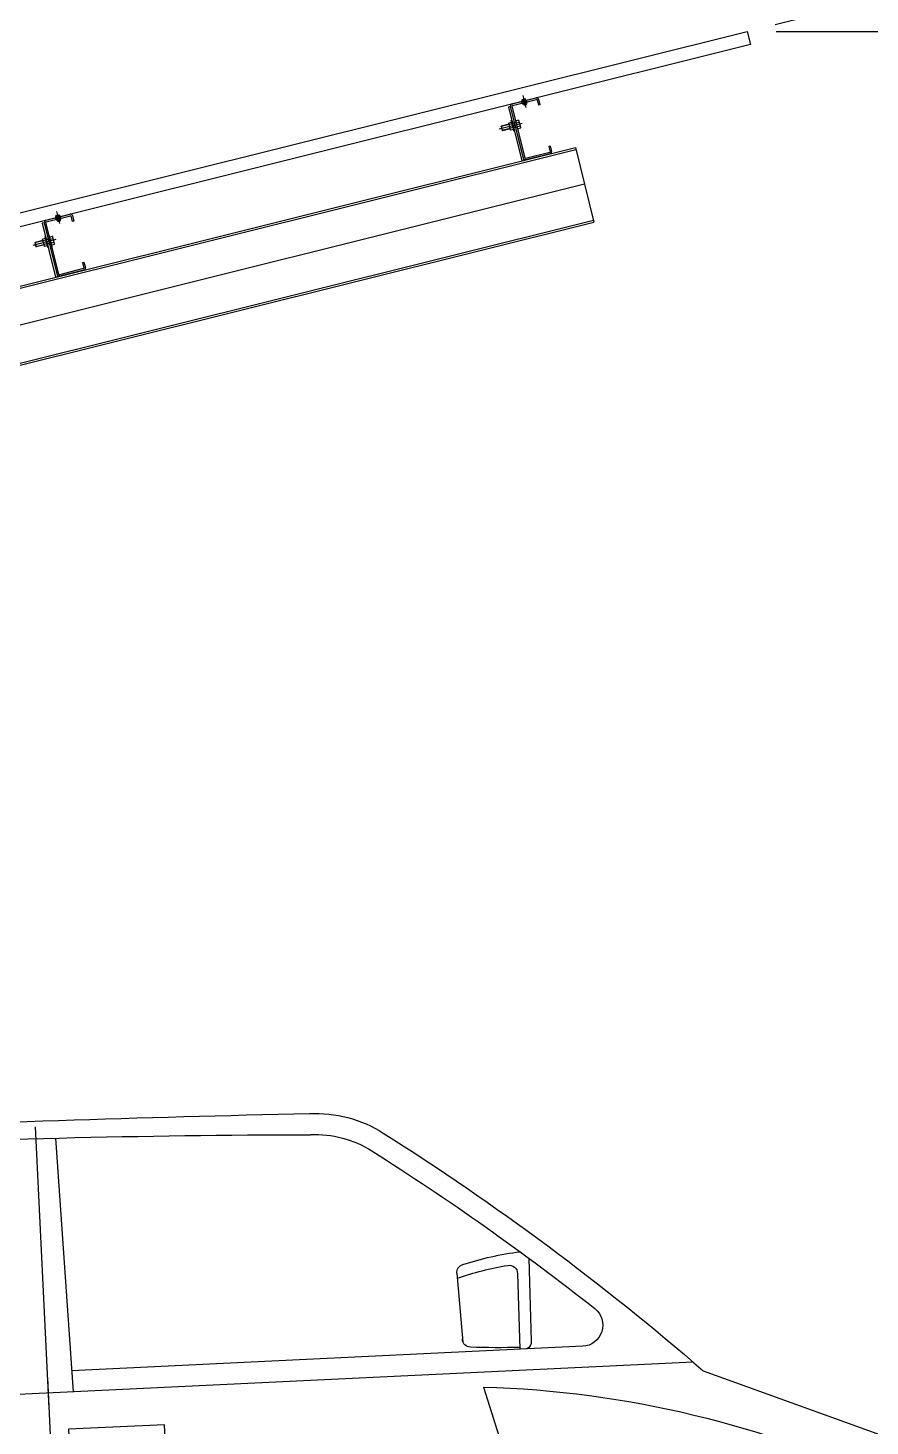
# Model space of a CAD drawing. Header units: millimetres. Extents: x 10297564 to 11610295, y -9287743 to -8409454.
# Drawn here: x 10694441 to 10701510, y -9240458 to -9228722 of the extents above; entities that cross this region are included whole.
import ezdxf

# ---------------------------------------------------------------- set-up
doc = ezdxf.new("R2010")
doc.units = ezdxf.units.MM
doc.header["$LTSCALE"] = 100
doc.linetypes.add('CEN', pattern=[62, 60, -1, 0, -1])
doc.linetypes.add('CEN1', pattern=[22, 15, -3, 1, -3])
for name, color, linetype in [('CEN', 1, 'CEN1'), ('dim', 7, 'Continuous'), ('H형강', 3, 'Continuous'), ('module', 5, 'Continuous'), ('TEXTLINE', 1, 'Continuous'), ('태양광', 255, 'Continuous')]:
    doc.layers.add(name, color=color, linetype=linetype)
doc.styles.add('돋음', font='Dotum.ttf')
doc.dimstyles.new('NDIM-150', dxfattribs={"dimscale": 75, "dimtxt": 3.5, "dimasz": 1, "dimexe": 2, "dimexo": 1, "dimgap": 1, "dimtad": 1, "dimdec": 0, "dimzin": 0, "dimdsep": 46, "dimtxsty": '돋음', "dimblk": 'dotk', "dimcen": 2, "dimdle": 2, "dimclrd": 4, "dimclre": 4, "dimclrt": 7, "dimadec": 0, "dimazin": 0, "dimtfac": 1, "dimtdec": 0, "dimtix": 1, "dimtmove": 2, "dimatfit": 3, "dimldrblk": 'DIMDOT', "dimfxl": 1, "dimtolj": 1, "dimtzin": 0, "dimlwd": -1, "dimlwe": -1, "dimarcsym": 0})

# ---------------------------------------------------------------- blocks, each defined once
blk = doc.blocks.new('A$C2c34d84e')
for p, q in [((1678.3, 2040.5), (1664.3, 1378.9)), ((1729.5, 2072.7), (1729.5, 1340.1)), ((463.1, 1669), (467.4, 1453.3)), ((652.3, 1639.1), (645.6, 1459.6)), ((494.6, 1631.2), (498.5, 1433.9)), ((334.5, 1433.9), (1665.5, 1433.9)), ((1729.5, 1418.4), (1729.5, 278.6)), ((24.1, 1354.8), (-811.4, 1006.6)), ((49.5, 1378.9), (4064.2, 1378.9)), ((597.1, 1340.1), (553.8, 1175.2))]:
    blk.add_line(p, q)
blk.add_lwpolyline([(1431, 1282.3), (1680.9, 1282.3), (1680.9, 1211), (1431, 1211)], close=True)
for centre, radius, start, end in [((2321.8, -45365.5), 47456.1, 88.42278, 91.57722), ((1015.6, 1742.8), 329.9, 90, 125.0592), ((2321.8, -26277.2), 28325, 87.3569, 92.6431), ((4789.7, -3635.4), 6900.2, 125.05919, 133.68098), ((1015.6, 1742.8), 274.9, 90, 125.0592), ((4789.7, -3635.4), 6845.2, 125.05919, 131.00503), ((416.8, 845), 845.2, 74.9609, 85.3279), ((516.6, 1631.6), 22, 83.1865, 181.1427), ((418.9, 814.2), 845.2, 73.9983, 83.1865), ((630.4, 1640), 22, 357.8628, 74.9609), ((334.5, 1488.8), 55, 131.005, 270), ((624.5, 1467.5), 22, 275.0381, 357.8628), ((489.4, 1453.7), 22, 181.1427, 244.3594), ((467.6, 3247), 1808.4, 270.9766, 275.0381), ((794.5, -1285.3), 2632.9, 94.3, 118.3563)]:
    blk.add_arc(centre, radius, start, end)
blk = doc.blocks.new('M12-50L-1')
at = {"layer": 'CEN', "color": 1, "extrusion": (3.14065e-05, -8.8997e-05, 1)}
blk.add_line((10603646.8, -9122705.5, 0), (10603588.9, -9122726.6, 0), dxfattribs=at)
at = {"layer": '태양광', "extrusion": (3.14065e-05, -8.8997e-05, 1)}
for p, q in [((10603613.6, -9122712, 0), (10603593.2, -9122719.4, 0)), ((10603593.2, -9122719.4, 0), (10603593.6, -9122718.5, 0)), ((10603593.2, -9122719.4, 0), (10603596.8, -9122729.4, 0)), ((10603613.4, -9122711.3, 0), (10603593.6, -9122718.5, 0)), ((10603593.6, -9122718.5, 0), (10603597.7, -9122729.8, 0)), ((10603630.5, -9122705.1, 0), (10603621.8, -9122708.2, 0)), ((10603626.3, -9122707.4, 0), (10603622.1, -9122708.9, 0)), ((10603629.9, -9122717.3, 0), (10603625.7, -9122718.9, 0)), ((10603634.6, -9122716.4, 0), (10603625.9, -9122719.5, 0)), ((10603626.7, -9122706.5, 0), (10603626.3, -9122707.4, 0)), ((10603626.3, -9122707.4, 0), (10603629.9, -9122717.3, 0)), ((10603629.9, -9122717.3, 0), (10603630.8, -9122717.7, 0)), ((10603617.2, -9122721.9, 0), (10603596.8, -9122729.4, 0)), ((10603596.8, -9122729.4, 0), (10603597.7, -9122729.8, 0)), ((10603617.5, -9122722.6, 0), (10603597.7, -9122729.8, 0))]:
    blk.add_line(p, q, dxfattribs=at)
at = {"layer": '태양광', "extrusion": (3.14065e-05, -8.8997e-05, 1), "elevation": 1132.1}
for points in [[(10603612.2, -9122708, -0.414214), (10603612.5, -9122707.3), (10603619.1, -9122704.9, -0.414214), (10603619.7, -9122705.2)], [(10603626.2, -9122723.1, -0.414214), (10603625.9, -9122723.7), (10603619.3, -9122726.1, -0.414214), (10603618.7, -9122725.8), (10603612.2, -9122708)], [(10603621.1, -9122709, -0.414214), (10603620.8, -9122709.6), (10603614.2, -9122712, -0.414214), (10603613.5, -9122711.7)], [(10603613.9, -9122712.7, -0.414214), (10603614.2, -9122712)], [(10603624.5, -9122718.4, -0.414214), (10603624.2, -9122719), (10603617.6, -9122721.4, -0.414214), (10603617, -9122721.1)], [(10603620.8, -9122709.6, -0.414214), (10603621.4, -9122709.9)], [(10603624.2, -9122719, -0.414214), (10603624.8, -9122719.3)], [(10603637.7, -9122698.7, 0.414214), (10603637.1, -9122698.4), (10603630.5, -9122700.8, 0.414214), (10603630.2, -9122701.4)], [(10603631.6, -9122705.2, 0.414214), (10603632.2, -9122705.5), (10603638.8, -9122703.1, 0.414214), (10603639.1, -9122702.4)], [(10603632.2, -9122705.5, 0.414214), (10603631.9, -9122706.1)], [(10603635, -9122714.6, 0.414214), (10603635.6, -9122714.9), (10603642.2, -9122712.5, 0.414214), (10603642.5, -9122711.8)], [(10603635.6, -9122714.9, 0.414214), (10603635.3, -9122715.5)], [(10603636.7, -9122719.3, 0.414214), (10603637.4, -9122719.6), (10603643.9, -9122717.2, 0.414214), (10603644.2, -9122716.5), (10603637.7, -9122698.7)], [(10603639.4, -9122703.4, 0.414214), (10603638.8, -9122703.1)], [(10603642.9, -9122712.8, 0.414214), (10603642.2, -9122712.5)], [(10603617.3, -9122722.1, -0.414214), (10603617.6, -9122721.4)]]:
    blk.add_lwpolyline(points, format="xyb", dxfattribs=at)
for points in [[(10603618.8, -9122699.7), (10603629, -9122727.9), (10603628.1, -9122728.3), (10603617.8, -9122700.1)], [(10603627.4, -9122696.6), (10603637.7, -9122724.8), (10603638.6, -9122724.4), (10603628.3, -9122696.2)]]:
    blk.add_lwpolyline(points, close=True, dxfattribs=at)
blk = doc.blocks.new('C-150X50X20X3.2T')
at = {"layer": '태양광', "color": 6, "extrusion": (3.24347e-05, -8.86228e-05, 1)}
for p, q in [((11610742, -9049860.1, -12.4), (11610694.1, -9049728.6, 0)), ((11610697.1, -9049722.2, -12.4), (11610758.1, -9049700, 0)), ((11610745.8, -9049858.8, -12.4), (11610697.9, -9049727.2, 0)), ((11610698.5, -9049725.9, -12.4), (11610759.6, -9049703.7, -12.4)), ((11610760.8, -9049704.3, 0), (11610766, -9049718.4, 0)), ((11610764.6, -9049702.9, 0), (11610769.7, -9049717, 0)), ((11610769.7, -9049717, 0), (11610766, -9049718.4, 0)), ((11610808.1, -9049837.1, -24.9), (11610747, -9049859.4, -24.9)), ((11610809.5, -9049840.9, -24.9), (11610748.4, -9049863.1, -24.9))]:
    blk.add_line(p, q, dxfattribs=at)
at = {"layer": '태양광', "color": 6}
for p, q in [((11610803.6, -9049821.8, -12.4), (11610807.3, -9049820.4, -12.4)), ((11610803.6, -9049821.8, -12.4), (11610808.7, -9049835.9, -12.4)), ((11610807.3, -9049820.4, -12.4), (11610812.5, -9049834.5, -12.4))]:
    blk.add_line(p, q, dxfattribs=at)
at = {"layer": '태양광', "color": 6, "extrusion": (3.24347e-05, -8.86228e-05, 1)}
for centre, radius, start, end in [((11610698.8, -9049726.8, 1166.2), 5, 110, 200), ((11610698.8, -9049726.8, 1166.2), 1, 110, 200), ((11610759.9, -9049704.6, 1166.2), 5, 20, 110), ((11610759.9, -9049704.6, 1166.2), 1, 20, 110), ((11610807.8, -9049836.1, 1153.7), 1, 290, 20), ((11610807.8, -9049836.1, 1153.7), 5, 290, 20), ((11610746.7, -9049858.4, 1153.7), 5, 200, 290), ((11610746.7, -9049858.4, 1153.7), 1, 200, 290)]:
    blk.add_arc(centre, radius, start, end, dxfattribs=at)
blk = doc.blocks.new('dotk')
blk.add_line((-3, 0), (3, 0))
at = {"const_width": 0.75}
blk.add_lwpolyline([(-0.375, 0, 1), (0.375, 0, 1)], format="xyb", close=True, dxfattribs=at)
blk = doc.blocks.new('*D1252')
at = {"layer": 'defpoints', "color": 0, "linetype": 'ByBlock', "ltscale": 1.8, "transparency": 16777216}
for p in [(10690182.2, -10083398.5), (10680589.9, -10084936.4, 11.1), (10690182.2, -10084938.9)]:
    blk.add_point(p, dxfattribs=at)
at = {"layer": 'dim', "color": 4, "ltscale": 1.8, "transparency": 16777216}
for p, q in [((10680589.9, -10084861.4), (10680589.9, -10083248.5)), ((10690182.2, -10084863.9), (10690182.2, -10083248.5)), ((10680664.9, -10083398.5), (10690107.2, -10083398.5))]:
    blk.add_line(p, q, dxfattribs=at)
at = {"layer": 'dim', "color": 4, "linetype": 'ByBlock', "ltscale": 1.8, "transparency": 16777216, "xscale": 75, "yscale": 75, "zscale": 75, "rotation": 180}
blk.add_blockref('dotk', (10680589.9, -10083398.5), dxfattribs=at)
at = {"layer": 'dim', "color": 4, "linetype": 'ByBlock', "ltscale": 1.8, "transparency": 16777216, "xscale": 75, "yscale": 75, "zscale": 75}
blk.add_blockref('dotk', (10690182.2, -10083398.5), dxfattribs=at)
at = {"layer": 'dim', "color": 7, "linetype": 'ByBlock', "ltscale": 1.8, "transparency": 16777216, "insert": (10685386.1, -10083192.1), "char_height": 262.5, "attachment_point": 5, "style": '돋음'}
blk.add_mtext('\\A1;9592', dxfattribs=at)
blk = doc.blocks.new('DIMDOT')
blk.add_line((-1.5, 0), (1.5, 0))
blk.add_circle((0, 0), 0.75)
blk = doc.blocks.new('*D1254')
at = {"layer": 'defpoints', "color": 0, "linetype": 'ByBlock', "ltscale": 1.8, "transparency": 16777216}
for p in [(10685386.1, -10083898.5), (10685386.1, -10084398.5), (10690182.2, -10084938.9)]:
    blk.add_point(p, dxfattribs=at)
at = {"layer": 'dim', "color": 4, "ltscale": 1.8, "transparency": 16777216}
for p, q in [((10685386.1, -10084323.5), (10685386.1, -10083748.5)), ((10690182.2, -10084863.9), (10690182.2, -10083748.5)), ((10690107.2, -10083898.5), (10685461.1, -10083898.5))]:
    blk.add_line(p, q, dxfattribs=at)
at = {"layer": 'dim', "color": 4, "linetype": 'ByBlock', "ltscale": 1.8, "transparency": 16777216, "xscale": 75, "yscale": 75, "zscale": 75, "rotation": 180}
blk.add_blockref('dotk', (10685386.1, -10083898.5), dxfattribs=at)
at = {"layer": 'dim', "color": 4, "linetype": 'ByBlock', "ltscale": 1.8, "transparency": 16777216, "xscale": 75, "yscale": 75, "zscale": 75}
blk.add_blockref('dotk', (10690182.2, -10083898.5), dxfattribs=at)
at = {"layer": 'dim', "color": 7, "linetype": 'ByBlock', "ltscale": 1.8, "transparency": 16777216, "insert": (10687784.1, -10083692.1), "char_height": 262.5, "attachment_point": 5, "style": '돋음'}
blk.add_mtext('\\A1;4796', dxfattribs=at)
blk = doc.blocks.new('*D1256')
at = {"layer": 'defpoints', "color": 0, "linetype": 'ByBlock', "ltscale": 1.8, "transparency": 16777216}
for p in [(10690182.2, -10084938.9), (10690182.2, -10089691.6), (10691682.2, -10089691.6)]:
    blk.add_point(p, dxfattribs=at)
at = {"layer": 'dim', "color": 4, "ltscale": 1.8, "transparency": 16777216}
for p, q in [((10690257.2, -10084938.9), (10691832.2, -10084938.9)), ((10691682.2, -10085013.9), (10691682.2, -10089616.6)), ((10690257.2, -10089691.6), (10691832.2, -10089691.6))]:
    blk.add_line(p, q, dxfattribs=at)
at = {"layer": 'dim', "color": 4, "linetype": 'ByBlock', "ltscale": 1.8, "transparency": 16777216, "xscale": 75, "yscale": 75, "zscale": 75}
for p, rotation in [((10691682.2, -10084938.9), 90), ((10691682.2, -10089691.6), 270)]:
    blk.add_blockref('dotk', p, dxfattribs=dict(at, rotation=rotation))
at = {"layer": 'dim', "color": 7, "linetype": 'ByBlock', "ltscale": 1.8, "transparency": 16777216, "insert": (10691475.8, -10087315.2), "char_height": 262.5, "attachment_point": 5, "rotation": 90, "style": '돋음'}
blk.add_mtext('\\A1;4753', dxfattribs=at)
blk = doc.blocks.new('*D1257')
at = {"layer": 'defpoints', "color": 0, "linetype": 'ByBlock', "ltscale": 1.8, "transparency": 16777216}
for p in [(10690182.2, -10084938.9), (10687791.4, -10085535), (10692369, -10087957.1), (10680589.9, -10089691.6), (10690182.2, -10089691.6)]:
    blk.add_point(p, dxfattribs=at)
at = {"layer": 'dim', "color": 4, "ltscale": 1.8, "transparency": 16777216}
for p, q in [((10690255, -10084920.8), (10691952, -10084497.6)), ((10690257.2, -10089691.6), (10692589.7, -10089691.6))]:
    blk.add_line(p, q, dxfattribs=at)
blk.add_arc((10671120.1, -10089691.6), 21319.6, 0.2017, 13.79844, dxfattribs=at)
at = {"layer": 'dim', "color": 4, "linetype": 'ByBlock', "ltscale": 1.8, "transparency": 16777216}
for p, xscale, yscale, zscale, rotation in [((10691806.4, -10084533.9), 75, 75, 75, 103.8992199289969), ((10692439.7, -10089691.6), 75.00000000000001, 75.00000000000001, 75.00000000000001, 270.1009154271232)]:
    blk.add_blockref('dotk', p, dxfattribs=dict(at, xscale=xscale, yscale=yscale, zscale=zscale, rotation=rotation))
at = {"layer": 'dim', "color": 7, "linetype": 'ByBlock', "ltscale": 1.8, "transparency": 16777216, "insert": (10692485.5, -10087068.3), "char_height": 262.5, "attachment_point": 5, "rotation": 277.0001, "style": '돋음'}
blk.add_mtext('\\A1;14°', dxfattribs=at)
blk = doc.blocks.new('측면화갣')
at = {"layer": 'CEN', "color": 1}
for p, q in [((10689598.1, -10085105.2, 0), (10689605.9, -10085136.5, 0)), ((10689598.1, -10085105.2, 0), (10689605.9, -10085136.5, 0)), ((10688385.3, -10085407.7, 0), (10688393, -10085438.9, 0))]:
    blk.add_line(p, q, dxfattribs=at)
at = {"layer": 'CEN', "linetype": 'CEN'}
blk.add_line((10681160.3, -10087479.5, 19.5), (10689758.6, -10085335.7, 19.5), dxfattribs=at)
at = {"layer": 'H형강'}
for p, q in [((10681136.7, -10087384.9, 19.5), (10689735, -10085241.1, 19.5)), ((10681138, -10087390.2, 19.5), (10689736.4, -10085246.4, 19.5)), ((10689735, -10085241.1, -24.9), (10689783.4, -10085435.1, -24.9)), ((10681183.7, -10087573.6, 19.5), (10689782.1, -10085429.8, 19.5)), ((10681185.1, -10087578.9, 19.5), (10689783.4, -10085435.1, 19.5))]:
    blk.add_line(p, q, dxfattribs=at)
at = {"layer": 'module', "color": 170}
blk.add_lwpolyline([(10690190.7, -10084972.9), (10687799.9, -10085569), (10687791.4, -10085535), (10690182.2, -10084938.9)], close=True, dxfattribs=at)
at = {"layer": '태양광'}
for p, q in [((10689598.8, -10085120.4, 0), (10689599.6, -10085123.5, 0)), ((10689599.3, -10085122.4, 0), (10689599.7, -10085122.6, 0)), ((10689599.7, -10085122.6, 0), (10689604.9, -10085121.3, 0)), ((10689599.7, -10085122.6, 0), (10689599.9, -10085123.4, 0)), ((10689604.6, -10085119, 0), (10689605.4, -10085122.1, 0)), ((10689604.9, -10085121.3, 0), (10689605.1, -10085120.9, 0)), ((10689604.9, -10085121.3, 0), (10689605.1, -10085122.2, 0)), ((10689606.5, -10085126.4, 0), (10689607.2, -10085129.4, 0)), ((10689600.7, -10085127.9, 0), (10689601.4, -10085130.9, 0)), ((10689601, -10085127.8, 0), (10689601.8, -10085131.1, 0)), ((10689601.4, -10085130.9, 0), (10689607.2, -10085129.4, 0)), ((10689601.8, -10085131.1, 0), (10689601.4, -10085130.9, 0)), ((10689601.8, -10085131.1, 0), (10689607, -10085129.8, 0)), ((10689606.2, -10085126.5, 0), (10689607, -10085129.8, 0)), ((10689607, -10085129.8, 0), (10689607.2, -10085129.4, 0)), ((10688385.9, -10085422.8, 0), (10688386.7, -10085425.9, 0)), ((10688386.4, -10085424.8, 0), (10688386.8, -10085425, 0)), ((10688386.8, -10085425, 0), (10688392, -10085423.7, 0)), ((10688386.8, -10085425, 0), (10688387.1, -10085425.9, 0)), ((10688387.8, -10085430.3, 0), (10688388.5, -10085433.3, 0)), ((10688388.1, -10085430.2, 0), (10688389, -10085433.5, 0)), ((10688388.5, -10085433.3, 0), (10688394.4, -10085431.8, 0)), ((10688389, -10085433.5, 0), (10688388.5, -10085433.3, 0)), ((10688389, -10085433.5, 0), (10688394.1, -10085432.2, 0)), ((10688391.8, -10085421.4, 0), (10688392.5, -10085424.5, 0)), ((10688392, -10085423.7, 0), (10688392.2, -10085423.3, 0)), ((10688392, -10085423.7, 0), (10688392.2, -10085424.6, 0)), ((10688393.3, -10085428.9, 0), (10688394.1, -10085432.2, 0)), ((10688393.6, -10085428.9, 0), (10688394.4, -10085431.8, 0)), ((10688394.1, -10085432.2, 0), (10688394.4, -10085431.8, 0))]:
    blk.add_line(p, q, dxfattribs=at)
at = {"layer": '태양광', "elevation": 0}
for points in [[(10689594.4, -10085121.5), (10689609, -10085117.9), (10689608.9, -10085117.4), (10689594.3, -10085121), (10689594.4, -10085121.5)], [(10689595.2, -10085124.6), (10689609.8, -10085121), (10689609.9, -10085121.5), (10689595.3, -10085125.1), (10689595.2, -10085124.6)], [(10689605.2, -10085114.2), (10689596, -10085116.5), (10689596, -10085116.5), (10689596, -10085116.5), (10689595.9, -10085116.5), (10689595.9, -10085116.5), (10689595.9, -10085116.6), (10689595.9, -10085116.6), (10689595.9, -10085116.6), (10689595.9, -10085116.6), (10689595.8, -10085116.7), (10689595.8, -10085116.7), (10689595.8, -10085116.7), (10689595.8, -10085116.8), (10689595.8, -10085116.8), (10689596.7, -10085120.2), (10689596.7, -10085120.2), (10689596.7, -10085120.2), (10689596.7, -10085120.3), (10689596.8, -10085120.3), (10689596.8, -10085120.3), (10689596.8, -10085120.3), (10689596.8, -10085120.4), (10689596.9, -10085120.4), (10689596.9, -10085120.4), (10689596.9, -10085120.4), (10689597, -10085120.4), (10689597, -10085120.4)], [(10689608.2, -10085126), (10689599, -10085128.3), (10689598.9, -10085128.3), (10689598.9, -10085128.3), (10689598.9, -10085128.3), (10689598.9, -10085128.3), (10689598.8, -10085128.3), (10689598.8, -10085128.3), (10689598.8, -10085128.3), (10689598.8, -10085128.3), (10689598.7, -10085128.2), (10689598.7, -10085128.2), (10689598.7, -10085128.2), (10689598.7, -10085128.2), (10689598.7, -10085128.1), (10689597.8, -10085124.7), (10689597.8, -10085124.7), (10689597.8, -10085124.7), (10689597.8, -10085124.6), (10689597.8, -10085124.6), (10689597.8, -10085124.6), (10689597.9, -10085124.6), (10689597.9, -10085124.5), (10689597.9, -10085124.5), (10689597.9, -10085124.5), (10689597.9, -10085124.5), (10689598, -10085124.5), (10689598, -10085124.4)], [(10689598.9, -10085119.9), (10689599, -10085119.9), (10689599, -10085119.9), (10689599, -10085119.8), (10689599, -10085119.8), (10689599.1, -10085119.8), (10689599.1, -10085119.8), (10689599.1, -10085119.8), (10689599.1, -10085119.7), (10689599.1, -10085119.7), (10689599.1, -10085119.7), (10689599.1, -10085119.6), (10689599.1, -10085119.6), (10689599.1, -10085119.6), (10689598.3, -10085116.2), (10689598.3, -10085116.2), (10689598.2, -10085116.1), (10689598.2, -10085116.1), (10689598.2, -10085116.1), (10689598.2, -10085116.1), (10689598.2, -10085116), (10689598.1, -10085116), (10689598.1, -10085116), (10689598.1, -10085116), (10689598.1, -10085116), (10689598, -10085116), (10689598, -10085116), (10689598, -10085116)], [(10689598.5, -10085115.9), (10689598.4, -10085115.9), (10689598.4, -10085115.9), (10689598.4, -10085115.9), (10689598.3, -10085115.9), (10689598.3, -10085116), (10689598.3, -10085116), (10689598.3, -10085116), (10689598.3, -10085116), (10689598.3, -10085116.1), (10689598.3, -10085116.1), (10689598.3, -10085116.1), (10689598.3, -10085116.2), (10689598.3, -10085116.2)], [(10689599.1, -10085119.6), (10689599.1, -10085119.6), (10689599.1, -10085119.6), (10689599.2, -10085119.7), (10689599.2, -10085119.7), (10689599.2, -10085119.7), (10689599.2, -10085119.7), (10689599.2, -10085119.7), (10689599.3, -10085119.8), (10689599.3, -10085119.8), (10689599.3, -10085119.8), (10689599.4, -10085119.8), (10689599.4, -10085119.8), (10689599.4, -10085119.8)], [(10689600, -10085124), (10689600, -10085124), (10689600, -10085124), (10689600, -10085124), (10689600.1, -10085124), (10689600.1, -10085124), (10689600.1, -10085124), (10689600.2, -10085124), (10689600.2, -10085124), (10689600.2, -10085124), (10689600.2, -10085124.1), (10689600.2, -10085124.1), (10689600.2, -10085124.1), (10689600.3, -10085124.1), (10689601.1, -10085127.5), (10689601.1, -10085127.6), (10689601.1, -10085127.6), (10689601.1, -10085127.6), (10689601.1, -10085127.7), (10689601.1, -10085127.7), (10689601.1, -10085127.7), (10689601.1, -10085127.7), (10689601, -10085127.8), (10689601, -10085127.8), (10689601, -10085127.8), (10689601, -10085127.8), (10689600.9, -10085127.8), (10689600.9, -10085127.8)], [(10689600.3, -10085124.1), (10689600.2, -10085124.1), (10689600.2, -10085124.1), (10689600.2, -10085124.1), (10689600.3, -10085124), (10689600.3, -10085124), (10689600.3, -10085124), (10689600.3, -10085123.9), (10689600.3, -10085123.9), (10689600.3, -10085123.9), (10689600.4, -10085123.9), (10689600.4, -10085123.9), (10689600.4, -10085123.8), (10689600.4, -10085123.8)], [(10689603.8, -10085118.7), (10689603.8, -10085118.7), (10689603.8, -10085118.7), (10689603.9, -10085118.6), (10689603.9, -10085118.6), (10689603.9, -10085118.6), (10689603.9, -10085118.6), (10689603.9, -10085118.5), (10689604, -10085118.5), (10689604, -10085118.5), (10689604, -10085118.5), (10689604, -10085118.4), (10689604, -10085118.4), (10689604, -10085118.4), (10689603.1, -10085115), (10689603.1, -10085114.9), (10689603.1, -10085114.9), (10689603.1, -10085114.9), (10689603.1, -10085114.9), (10689603, -10085114.8), (10689603, -10085114.8), (10689603, -10085114.8), (10689603, -10085114.8), (10689602.9, -10085114.8), (10689602.9, -10085114.8), (10689602.9, -10085114.8), (10689602.8, -10085114.8), (10689602.8, -10085114.8)], [(10689603.3, -10085114.7), (10689603.3, -10085114.7), (10689603.2, -10085114.7), (10689603.2, -10085114.7), (10689603.2, -10085114.7), (10689603.2, -10085114.7), (10689603.2, -10085114.8), (10689603.1, -10085114.8), (10689603.1, -10085114.8), (10689603.1, -10085114.9), (10689603.1, -10085114.9), (10689603.1, -10085114.9), (10689603.1, -10085114.9), (10689603.1, -10085115)], [(10689604, -10085118.4), (10689604, -10085118.4), (10689604, -10085118.4), (10689604, -10085118.5), (10689604, -10085118.5), (10689604, -10085118.5), (10689604.1, -10085118.5), (10689604.1, -10085118.5), (10689604.1, -10085118.5), (10689604.2, -10085118.6), (10689604.2, -10085118.6), (10689604.2, -10085118.6), (10689604.2, -10085118.6), (10689604.3, -10085118.6)], [(10689604.8, -10085122.7), (10689604.8, -10085122.7), (10689604.9, -10085122.7), (10689604.9, -10085122.7), (10689604.9, -10085122.7), (10689605, -10085122.8), (10689605, -10085122.8), (10689605, -10085122.8), (10689605, -10085122.8), (10689605, -10085122.8), (10689605.1, -10085122.8), (10689605.1, -10085122.9), (10689605.1, -10085122.9), (10689605.1, -10085122.9), (10689606, -10085126.3), (10689606, -10085126.4), (10689606, -10085126.4), (10689606, -10085126.4), (10689606, -10085126.4), (10689605.9, -10085126.5), (10689605.9, -10085126.5), (10689605.9, -10085126.5), (10689605.9, -10085126.6), (10689605.9, -10085126.6), (10689605.9, -10085126.6), (10689605.8, -10085126.6), (10689605.8, -10085126.6), (10689605.8, -10085126.6)], [(10689605.1, -10085122.9), (10689605.1, -10085122.9), (10689605.1, -10085122.9), (10689605.1, -10085122.8), (10689605.1, -10085122.8), (10689605.1, -10085122.8), (10689605.1, -10085122.8), (10689605.1, -10085122.7), (10689605.2, -10085122.7), (10689605.2, -10085122.7), (10689605.2, -10085122.7), (10689605.2, -10085122.6), (10689605.3, -10085122.6), (10689605.3, -10085122.6)], [(10689606.2, -10085118.1), (10689606.2, -10085118.1), (10689606.3, -10085118), (10689606.3, -10085118), (10689606.3, -10085118), (10689606.3, -10085118), (10689606.4, -10085118), (10689606.4, -10085117.9), (10689606.4, -10085117.9), (10689606.4, -10085117.9), (10689606.4, -10085117.9), (10689606.4, -10085117.8), (10689606.4, -10085117.8), (10689606.4, -10085117.8), (10689605.5, -10085114.4), (10689605.5, -10085114.3), (10689605.5, -10085114.3), (10689605.5, -10085114.3), (10689605.5, -10085114.3), (10689605.5, -10085114.2), (10689605.4, -10085114.2), (10689605.4, -10085114.2), (10689605.4, -10085114.2), (10689605.4, -10085114.2), (10689605.3, -10085114.2), (10689605.3, -10085114.2), (10689605.3, -10085114.2), (10689605.2, -10085114.2)], [(10689606.3, -10085126.5), (10689606.2, -10085126.5), (10689606.2, -10085126.5), (10689606.2, -10085126.5), (10689606.1, -10085126.5), (10689606.1, -10085126.5), (10689606.1, -10085126.5), (10689606.1, -10085126.5), (10689606, -10085126.5), (10689606, -10085126.4), (10689606, -10085126.4), (10689606, -10085126.4), (10689606, -10085126.4), (10689606, -10085126.3)], [(10689607.2, -10085122.1), (10689607.3, -10085122.1), (10689607.3, -10085122.1), (10689607.3, -10085122.1), (10689607.3, -10085122.1), (10689607.4, -10085122.2), (10689607.4, -10085122.2), (10689607.4, -10085122.2), (10689607.5, -10085122.2), (10689607.5, -10085122.2), (10689607.5, -10085122.2), (10689607.5, -10085122.3), (10689607.5, -10085122.3), (10689607.5, -10085122.3), (10689608.4, -10085125.7), (10689608.4, -10085125.8), (10689608.4, -10085125.8), (10689608.4, -10085125.8), (10689608.4, -10085125.8), (10689608.4, -10085125.9), (10689608.4, -10085125.9), (10689608.3, -10085125.9), (10689608.3, -10085125.9), (10689608.3, -10085126), (10689608.3, -10085126), (10689608.3, -10085126), (10689608.2, -10085126), (10689608.2, -10085126)], [(10689601.4, -10085127.7), (10689601.4, -10085127.7), (10689601.3, -10085127.7), (10689601.3, -10085127.7), (10689601.3, -10085127.7), (10689601.3, -10085127.7), (10689601.2, -10085127.7), (10689601.2, -10085127.7), (10689601.2, -10085127.7), (10689601.2, -10085127.6), (10689601.1, -10085127.6), (10689601.1, -10085127.6), (10689601.1, -10085127.6), (10689601.1, -10085127.5)], [(10688392.4, -10085416.6), (10688383.2, -10085418.9), (10688383.1, -10085418.9), (10688383.1, -10085418.9), (10688383.1, -10085418.9), (10688383.1, -10085418.9), (10688383, -10085419), (10688383, -10085419), (10688383, -10085419), (10688383, -10085419), (10688383, -10085419.1), (10688383, -10085419.1), (10688383, -10085419.1), (10688383, -10085419.2), (10688383, -10085419.2), (10688383.8, -10085422.6), (10688383.8, -10085422.6), (10688383.8, -10085422.6), (10688383.9, -10085422.7), (10688383.9, -10085422.7), (10688383.9, -10085422.7), (10688383.9, -10085422.7), (10688384, -10085422.8), (10688384, -10085422.8), (10688384, -10085422.8), (10688384.1, -10085422.8), (10688384.1, -10085422.8), (10688384.1, -10085422.8)], [(10688390.9, -10085421.1), (10688390.9, -10085421.1), (10688391, -10085421.1), (10688391, -10085421), (10688391, -10085421), (10688391, -10085421), (10688391.1, -10085421), (10688391.1, -10085420.9), (10688391.1, -10085420.9), (10688391.1, -10085420.9), (10688391.1, -10085420.9), (10688391.1, -10085420.8), (10688391.1, -10085420.8), (10688391.1, -10085420.8), (10688390.3, -10085417.4), (10688390.2, -10085417.3), (10688390.2, -10085417.3), (10688390.2, -10085417.3), (10688390.2, -10085417.3), (10688390.2, -10085417.2), (10688390.2, -10085417.2), (10688390.1, -10085417.2), (10688390.1, -10085417.2), (10688390.1, -10085417.2), (10688390, -10085417.2), (10688390, -10085417.2), (10688390, -10085417.2), (10688389.9, -10085417.2)], [(10688390.4, -10085417.1), (10688390.4, -10085417.1), (10688390.4, -10085417.1), (10688390.4, -10085417.1), (10688390.3, -10085417.1), (10688390.3, -10085417.2), (10688390.3, -10085417.2), (10688390.3, -10085417.2), (10688390.3, -10085417.2), (10688390.3, -10085417.3), (10688390.2, -10085417.3), (10688390.2, -10085417.3), (10688390.2, -10085417.3), (10688390.3, -10085417.4)], [(10688393.3, -10085420.5), (10688393.4, -10085420.5), (10688393.4, -10085420.4), (10688393.4, -10085420.4), (10688393.4, -10085420.4), (10688393.5, -10085420.4), (10688393.5, -10085420.4), (10688393.5, -10085420.3), (10688393.5, -10085420.3), (10688393.5, -10085420.3), (10688393.5, -10085420.3), (10688393.5, -10085420.2), (10688393.5, -10085420.2), (10688393.5, -10085420.2), (10688392.7, -10085416.8), (10688392.7, -10085416.7), (10688392.7, -10085416.7), (10688392.6, -10085416.7), (10688392.6, -10085416.7), (10688392.6, -10085416.6), (10688392.6, -10085416.6), (10688392.6, -10085416.6), (10688392.5, -10085416.6), (10688392.5, -10085416.6), (10688392.5, -10085416.6), (10688392.4, -10085416.6), (10688392.4, -10085416.6), (10688392.4, -10085416.6)], [(10688381.6, -10085423.9), (10688396.1, -10085420.3), (10688396, -10085419.8), (10688381.5, -10085423.4), (10688381.6, -10085423.9)], [(10688382.4, -10085427), (10688396.9, -10085423.4), (10688397, -10085423.9), (10688382.5, -10085427.5), (10688382.4, -10085427)], [(10688395.3, -10085428.4), (10688386.1, -10085430.7), (10688386.1, -10085430.7), (10688386, -10085430.7), (10688386, -10085430.7), (10688386, -10085430.7), (10688386, -10085430.7), (10688385.9, -10085430.7), (10688385.9, -10085430.7), (10688385.9, -10085430.7), (10688385.9, -10085430.6), (10688385.8, -10085430.6), (10688385.8, -10085430.6), (10688385.8, -10085430.6), (10688385.8, -10085430.5), (10688385, -10085427.1), (10688385, -10085427.1), (10688385, -10085427.1), (10688385, -10085427.1), (10688385, -10085427), (10688385, -10085427), (10688385, -10085427), (10688385, -10085426.9), (10688385, -10085426.9), (10688385.1, -10085426.9), (10688385.1, -10085426.9), (10688385.1, -10085426.9), (10688385.1, -10085426.8)], [(10688386.1, -10085422.3), (10688386.1, -10085422.3), (10688386.1, -10085422.3), (10688386.1, -10085422.2), (10688386.2, -10085422.2), (10688386.2, -10085422.2), (10688386.2, -10085422.2), (10688386.2, -10085422.2), (10688386.2, -10085422.1), (10688386.2, -10085422.1), (10688386.3, -10085422.1), (10688386.3, -10085422), (10688386.3, -10085422), (10688386.2, -10085422), (10688385.4, -10085418.6), (10688385.4, -10085418.6), (10688385.4, -10085418.5), (10688385.4, -10085418.5), (10688385.3, -10085418.5), (10688385.3, -10085418.5), (10688385.3, -10085418.4), (10688385.3, -10085418.4), (10688385.2, -10085418.4), (10688385.2, -10085418.4), (10688385.2, -10085418.4), (10688385.2, -10085418.4), (10688385.1, -10085418.4), (10688385.1, -10085418.4)], [(10688385.6, -10085418.3), (10688385.6, -10085418.3), (10688385.5, -10085418.3), (10688385.5, -10085418.3), (10688385.5, -10085418.3), (10688385.5, -10085418.4), (10688385.4, -10085418.4), (10688385.4, -10085418.4), (10688385.4, -10085418.4), (10688385.4, -10085418.5), (10688385.4, -10085418.5), (10688385.4, -10085418.5), (10688385.4, -10085418.6), (10688385.4, -10085418.6)], [(10688386.2, -10085422), (10688386.3, -10085422), (10688386.3, -10085422), (10688386.3, -10085422.1), (10688386.3, -10085422.1), (10688386.3, -10085422.1), (10688386.3, -10085422.1), (10688386.4, -10085422.1), (10688386.4, -10085422.2), (10688386.4, -10085422.2), (10688386.5, -10085422.2), (10688386.5, -10085422.2), (10688386.5, -10085422.2), (10688386.5, -10085422.2)], [(10688387.1, -10085426.4), (10688387.1, -10085426.4), (10688387.1, -10085426.4), (10688387.2, -10085426.4), (10688387.2, -10085426.4), (10688387.2, -10085426.4), (10688387.3, -10085426.4), (10688387.3, -10085426.4), (10688387.3, -10085426.4), (10688387.3, -10085426.4), (10688387.3, -10085426.5), (10688387.4, -10085426.5), (10688387.4, -10085426.5), (10688387.4, -10085426.5), (10688388.2, -10085429.9), (10688388.2, -10085430), (10688388.2, -10085430), (10688388.2, -10085430), (10688388.2, -10085430.1), (10688388.2, -10085430.1), (10688388.2, -10085430.1), (10688388.2, -10085430.1), (10688388.2, -10085430.2), (10688388.2, -10085430.2), (10688388.1, -10085430.2), (10688388.1, -10085430.2), (10688388.1, -10085430.2), (10688388, -10085430.2)], [(10688387.4, -10085426.5), (10688387.4, -10085426.5), (10688387.4, -10085426.5), (10688387.4, -10085426.5), (10688387.4, -10085426.4), (10688387.4, -10085426.4), (10688387.4, -10085426.4), (10688387.4, -10085426.3), (10688387.4, -10085426.3), (10688387.5, -10085426.3), (10688387.5, -10085426.3), (10688387.5, -10085426.3), (10688387.5, -10085426.2), (10688387.6, -10085426.2)], [(10688388.5, -10085430.1), (10688388.5, -10085430.1), (10688388.5, -10085430.1), (10688388.4, -10085430.1), (10688388.4, -10085430.1), (10688388.4, -10085430.1), (10688388.4, -10085430.1), (10688388.3, -10085430.1), (10688388.3, -10085430.1), (10688388.3, -10085430), (10688388.3, -10085430), (10688388.3, -10085430), (10688388.2, -10085430), (10688388.2, -10085429.9)], [(10688391.1, -10085420.8), (10688391.1, -10085420.8), (10688391.1, -10085420.8), (10688391.1, -10085420.9), (10688391.2, -10085420.9), (10688391.2, -10085420.9), (10688391.2, -10085420.9), (10688391.2, -10085420.9), (10688391.3, -10085420.9), (10688391.3, -10085421), (10688391.3, -10085421), (10688391.3, -10085421), (10688391.4, -10085421), (10688391.4, -10085421)], [(10688391.9, -10085425.2), (10688392, -10085425.1), (10688392, -10085425.1), (10688392, -10085425.1), (10688392.1, -10085425.2), (10688392.1, -10085425.2), (10688392.1, -10085425.2), (10688392.1, -10085425.2), (10688392.2, -10085425.2), (10688392.2, -10085425.2), (10688392.2, -10085425.3), (10688392.2, -10085425.3), (10688392.2, -10085425.3), (10688392.2, -10085425.3), (10688393.1, -10085428.7), (10688393.1, -10085428.8), (10688393.1, -10085428.8), (10688393.1, -10085428.8), (10688393.1, -10085428.8), (10688393.1, -10085428.9), (10688393.1, -10085428.9), (10688393, -10085428.9), (10688393, -10085429), (10688393, -10085429), (10688393, -10085429), (10688393, -10085429), (10688392.9, -10085429), (10688392.9, -10085429)], [(10688392.2, -10085425.3), (10688392.2, -10085425.3), (10688392.2, -10085425.3), (10688392.2, -10085425.2), (10688392.2, -10085425.2), (10688392.2, -10085425.2), (10688392.3, -10085425.2), (10688392.3, -10085425.1), (10688392.3, -10085425.1), (10688392.3, -10085425.1), (10688392.3, -10085425.1), (10688392.4, -10085425.1), (10688392.4, -10085425), (10688392.4, -10085425)], [(10688393.4, -10085428.9), (10688393.4, -10085428.9), (10688393.3, -10085428.9), (10688393.3, -10085428.9), (10688393.3, -10085428.9), (10688393.2, -10085428.9), (10688393.2, -10085428.9), (10688393.2, -10085428.9), (10688393.2, -10085428.9), (10688393.1, -10085428.8), (10688393.1, -10085428.8), (10688393.1, -10085428.8), (10688393.1, -10085428.8), (10688393.1, -10085428.7)], [(10688394.4, -10085424.5), (10688394.4, -10085424.5), (10688394.4, -10085424.5), (10688394.4, -10085424.5), (10688394.5, -10085424.5), (10688394.5, -10085424.6), (10688394.5, -10085424.6), (10688394.6, -10085424.6), (10688394.6, -10085424.6), (10688394.6, -10085424.6), (10688394.6, -10085424.6), (10688394.6, -10085424.7), (10688394.7, -10085424.7), (10688394.7, -10085424.7), (10688395.5, -10085428.1), (10688395.5, -10085428.2), (10688395.5, -10085428.2), (10688395.5, -10085428.2), (10688395.5, -10085428.2), (10688395.5, -10085428.3), (10688395.5, -10085428.3), (10688395.5, -10085428.3), (10688395.5, -10085428.4), (10688395.4, -10085428.4), (10688395.4, -10085428.4), (10688395.4, -10085428.4), (10688395.4, -10085428.4), (10688395.3, -10085428.4)]]:
    blk.add_lwpolyline(points, dxfattribs=at)
at = {"layer": '태양광', "color": 3, "elevation": -4.8}
for points in [[(10689560.8, -10085135.5), (10689595.8, -10085275.8), (10689601.6, -10085274.3), (10689566.7, -10085134.1), (10689560.8, -10085135.5)], [(10688348, -10085437.9), (10688382.9, -10085578.2), (10688388.8, -10085576.7), (10688353.8, -10085436.5), (10688348, -10085437.9)]]:
    blk.add_lwpolyline(points, dxfattribs=at)
at = {"color": 8, "linetype": 'Continuous', "ltscale": 2, "xscale": -1, "rotation": 2.750856645598887}
blk.add_blockref('A$C2c34d84e', (10690157, -10089775.3), dxfattribs=at)
at = {"layer": 'CEN', "linetype": 'CEN', "rotation": 353.9999999847292}
for p in [(88431.3, 128667.6, 0), (87218.4, 128365.2, 0)]:
    blk.add_blockref('C-150X50X20X3.2T', p, dxfattribs=at)
at = {"layer": 'module', "linetype": 'CEN', "rotation": 353.9999999847292}
for p in [(1097620.1, 95935.2, -4.8), (1096407.2, 95632.8, -4.8)]:
    blk.add_blockref('M12-50L-1', p, dxfattribs=at)
at = {"layer": 'dim', "linetype": 'ByBlock', "ltscale": 1.8}
dim = blk.add_linear_dim(base=(10690182.2, -10083398.5), p1=(10680589.9, -10084936.4, 11.1), p2=(10690182.2, -10084938.9), dimstyle='NDIM-150', dxfattribs=at)
dim.commit()
dim.dimension.update_dxf_attribs({"geometry": '*D1252', "text_midpoint": (10685386.1, -10083192.1)})
for base, p2, angle, picture, middle in [((10685386.1, -10083898.5), (10685386.1, -10084398.5), 180, '*D1254', (10687784.1, -10083692.1)), ((10691682.2, -10089691.6), (10690182.2, -10089691.6), 90, '*D1256', (10691475.8, -10087315.2))]:
    dim = blk.add_linear_dim(base=base, p1=(10690182.2, -10084938.9), p2=p2, angle=angle, dimstyle='NDIM-150', dxfattribs=at)
    dim.commit()
    dim.dimension.update_dxf_attribs({"geometry": picture, "text_midpoint": middle})
dim = blk.add_angular_dim_2l(base=(10692369, -10087957.1), line1=((10690182.2, -10089691.6), (10680589.9, -10089691.6)), line2=((10687791.4, -10085535), (10690182.2, -10084938.9)), dimstyle='NDIM-150', dxfattribs=at)
dim.commit()
dim.dimension.update_dxf_attribs({"geometry": '*D1257', "text_midpoint": (10692485.5, -10087068.3)})

msp = doc.modelspace()

# ---------------------------------------------------------------- wipeouts: each hides what was drawn before it
at = {"linetype": 'ByBlock'}
msp.add_wipeout([(10661157.3, -9221209.7), (10708842.1, -9221209.7), (10708842.1, -9252008.4), (10661157.3, -9252008.4)], dxfattribs=at).dxf.layer = 'TEXTLINE'

# ---------------------------------------------------------------- next in the draw order: block references
at = {"linetype": 'Continuous', "xscale": 3.227013400762995, "yscale": 3.227013400762995, "zscale": 3.227013400762995}
msp.add_blockref('측면화갣', (-23796881.6, 23315481.9), dxfattribs=at)

doc.saveas('drawing.dxf')
